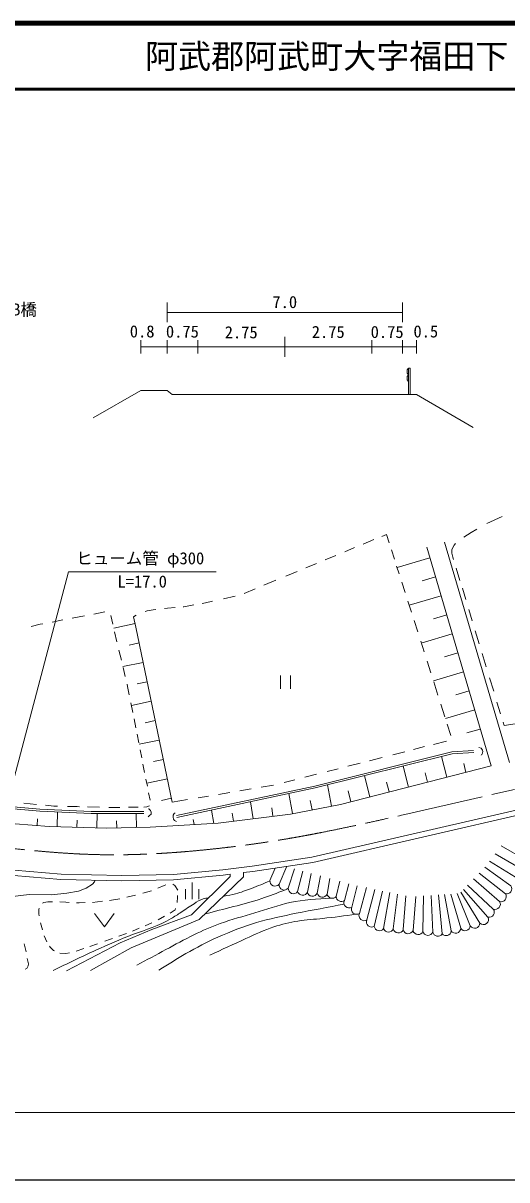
# Model space of a CAD drawing. Units: millimetres, scale not verified. Extents: x 40000 to 680000, y 20000 to 380000.
# Drawn here: x 386560 to 459816, y 205000 to 380000 of the extents above; entities that cross this region are included whole.
import ezdxf
from ezdxf.enums import TextEntityAlignment as Align

# ---------------------------------------------------------------- set-up
doc = ezdxf.new("R2010")
doc.units = ezdxf.units.MM
doc.header["$LTSCALE"] = 1000
doc.linetypes.add('CHAIN', pattern=[18.5, 12, -1.5, 3.5, -1.5])
for name, color, linetype, lineweight in [('M-BGD', 7, 'Continuous', 13), ('M-BMK', 2, 'CHAIN', 13), ('M-STR-HTXT', 7, 'Continuous', 13), ('M-STR-STR1', 1, 'Continuous', 13), ('M-STR-STR3', 7, 'Continuous', 13), ('M-TTL', 2, 'Continuous', 140), ('M-TTL-BAND', 7, 'Continuous', 25), ('M-TTL-LINE', 7, 'Continuous', 50)]:
    doc.layers.add(name, color=color, linetype=linetype, lineweight=lineweight)
doc.layers.add('M-TTL-TXT', color=7, linetype='Continuous')
doc.styles.add('ＭＳ ゴシック', font='')
doc.styles.get('ＭＳ ゴシック').set_extended_font_data('MS Gothic')

msp = doc.modelspace()

# ---------------------------------------------------------------- linework, layer by layer
at = {"layer": 'M-BGD'}
for p, q in [((459078, 305378), (456804, 304322)), ((454422, 302943), (453308, 302249)), ((455263, 303438), (454422, 302943)), ((439680, 301860), (438074, 301194)), ((441590, 302651), (440883, 302358)), ((441991, 301398), (441590, 302651)), ((450377, 301500), (460200, 268158)), ((451809, 301029), (451472, 300356)), ((452043, 301256), (451809, 301029)), ((433896, 299462), (432287, 298795)), ((436759, 300649), (435274, 300034)), ((442783, 298925), (442333, 300329)), ((447692, 300709), (457437, 267627)), ((451472, 300356), (451472, 299813)), ((451472, 299813), (451642, 299232)), ((430971, 298250), (429378, 297590)), ((443500, 296685), (443122, 297863)), ((443192, 297645), (448163, 299110)), ((451642, 299232), (451750, 298876)), ((452154, 297549), (452716, 295700)), ((428069, 297047), (426365, 296341)), ((446991, 295637), (449010, 296232)), ((421687, 294403), (420054, 293726)), ((424830, 295705), (423034, 294961)), ((444411, 293838), (443898, 295441)), ((453078, 294509), (453604, 292778)), ((414170, 292303), (413680, 292215)), ((415242, 292531), (414170, 292303)), ((418688, 293330), (416917, 292887)), ((445350, 290905), (444831, 292526)), ((445022, 291930), (449858, 293354)), ((398913, 290917), (397250, 290599)), ((405361, 291091), (405039, 291005)), ((406277, 291250), (405361, 291091)), ((406633, 291289), (406277, 291250)), ((408440, 291484), (407976, 291434)), ((409577, 291593), (408440, 291484)), ((410896, 291718), (410794, 291708)), ((412404, 291987), (410896, 291718)), ((454052, 291306), (454583, 289560)), ((389154, 289053), (387783, 288728)), ((389543, 289127), (389154, 289053)), ((392590, 289709), (390961, 289398)), ((395864, 290335), (393977, 289974)), ((400141, 289059), (399829, 290370)), ((400278, 288488), (403511, 289162)), ((403683, 290439), (403295, 290198)), ((403295, 290198), (403626, 288611)), ((446309, 287911), (445763, 289615)), ((448687, 289882), (450706, 290477)), ((400777, 286394), (400414, 287916)), ((403626, 288611), (409142, 262135)), ((446852, 286214), (451554, 287599)), ((455035, 288075), (455640, 286084)), ((402612, 285910), (404123, 286225)), ((447284, 284866), (446764, 286488)), ((401440, 283610), (401075, 285144)), ((450382, 284126), (452401, 284721)), ((456083, 284626), (456699, 282601)), ((401669, 282649), (404735, 283288)), ((402029, 281141), (401700, 282521)), ((448295, 281706), (447723, 283493)), ((448682, 280498), (453249, 281843)), ((403836, 280036), (405347, 280351)), ((425541, 279308), (425541, 281308)), ((427041, 281308), (427041, 279308)), ((449371, 278346), (448735, 280331)), ((457200, 280953), (457821, 278911)), ((402380, 279665), (402308, 279970)), ((402638, 278365), (402380, 279665)), ((452078, 278371), (454097, 278966)), ((403160, 275729), (402870, 277194)), ((402950, 276787), (405958, 277414)), ((450424, 275057), (449805, 276991)), ((458316, 277283), (458857, 275502)), ((450512, 274782), (454945, 276088)), ((403623, 273385), (403358, 274726)), ((405060, 274162), (406570, 274477)), ((451326, 272240), (450785, 273931)), ((453773, 272615), (455793, 273210)), ((459247, 274221), (459398, 273724)), ((459398, 273724), (461075, 273991)), ((404071, 271124), (403812, 272433)), ((404115, 270901), (407182, 271540)), ((448722, 270889), (450665, 271385)), ((404518, 268866), (404280, 270071)), ((430737, 264580), (451486, 269740)), ((442570, 269317), (444383, 269780)), ((445658, 270106), (447354, 270539)), ((451486, 269740), (454766, 269961)), ((451533, 269442), (454787, 269662)), ((455584, 270437), (455937, 270300)), ((455937, 270300), (456133, 269986)), ((456153, 269790), (456055, 269417)), ((456133, 269986), (456153, 269790)), ((404957, 266650), (404713, 267879)), ((406283, 268288), (407794, 268603)), ((430805, 264288), (451533, 269442)), ((435747, 267574), (437622, 268053)), ((439024, 268411), (440923, 268896)), ((449915, 269040), (450714, 265911)), ((453274, 268010), (453621, 266653)), ((455957, 269358), (455917, 269260)), ((456055, 269417), (455957, 269358)), ((429222, 265906), (430980, 266356)), ((432609, 266772), (434274, 267197)), ((434610, 261802), (457437, 267627)), ((438270, 266144), (439086, 262944)), ((444093, 267592), (444900, 264428)), ((447442, 266599), (447807, 265169)), ((405374, 264543), (405160, 265622)), ((405280, 265015), (408406, 265666)), ((409767, 260121), (430737, 264580)), ((409829, 259827), (430805, 264288)), ((422611, 264421), (424479, 264738)), ((426095, 265107), (427726, 265524)), ((430263, 253817), (479702, 265194)), ((430413, 253031), (479614, 264353)), ((432640, 264744), (433258, 261541)), ((441610, 265188), (441993, 263686)), ((405789, 262448), (405566, 263575)), ((407507, 262414), (409018, 262729)), ((409142, 262135), (411474, 262531)), ((413049, 262798), (414651, 263070)), ((416145, 263324), (417871, 263616)), ((419395, 263875), (421095, 264164)), ((426783, 263433), (427366, 260405)), ((435799, 263847), (436180, 262202)), ((379564, 261597), (389086, 260783)), ((379607, 261894), (389106, 261083)), ((386672, 261986), (388598, 261800)), ((389086, 260783), (396852, 260417)), ((389106, 261083), (396859, 260717)), ((389936, 261670), (391190, 261549)), ((391190, 261549), (391773, 261535)), ((393260, 261498), (394746, 261462)), ((394746, 261462), (395105, 261453)), ((396316, 261423), (398123, 261379)), ((399527, 261345), (401197, 261354)), ((402525, 261362), (403999, 261370)), ((404851, 261388), (405287, 261424)), ((405287, 261424), (405688, 261590)), ((405619, 261135), (405568, 261135)), ((405859, 260877), (405619, 261135)), ((405945, 260620), (405859, 260877)), ((415103, 260949), (415436, 258931)), ((420990, 262201), (421406, 259634)), ((424221, 261293), (424383, 260008)), ((427027, 260340), (434610, 261802)), ((430039, 262389), (430312, 260973)), ((377922, 259426), (390530, 258467)), ((388752, 259633), (388674, 258608)), ((391792, 260656), (391722, 258430)), ((394754, 259394), (394720, 258335)), ((396852, 260417), (404856, 260417)), ((396859, 260717), (404856, 260717)), ((397787, 260417), (397719, 258241)), ((400700, 259305), (400730, 258234)), ((403670, 260417), (403728, 258318)), ((405499, 259934), (405722, 260105)), ((405722, 260105), (405928, 260346)), ((405928, 260346), (405945, 260620)), ((409273, 259865), (409291, 260174)), ((409308, 259591), (409273, 259865)), ((409291, 260174), (409428, 260414)), ((409496, 259368), (409308, 259591)), ((409428, 260414), (409599, 260517)), ((409805, 259230), (409496, 259368)), ((412334, 259518), (412441, 258758)), ((416110, 258969), (427027, 260340)), ((418236, 260484), (418429, 259261)), ((390530, 258467), (399254, 258193)), ((399254, 258193), (405786, 258376)), ((405786, 258376), (416110, 258969)), ((462617, 253398), (458947, 255521)), ((421248, 252465), (430263, 253817)), ((461866, 252100), (458020, 254324)), ((382085, 252129), (392324, 251227)), ((416779, 251884), (421248, 252465)), ((421359, 251673), (430413, 253031)), ((423938, 250312), (424734, 252179)), ((425318, 249724), (426475, 252440)), ((426708, 249149), (427680, 252059)), ((460416, 249492), (456466, 252319)), ((461115, 250801), (457179, 253238)), ((382086, 251294), (392282, 250427)), ((392282, 250427), (401533, 250233)), ((392324, 251227), (401533, 251033)), ((397363, 250073), (397457, 250319)), ((401533, 251033), (409311, 251188)), ((401533, 250233), (409356, 250389)), ((409311, 251188), (416779, 251884)), ((409356, 250389), (416868, 251089)), ((412035, 245107), (417915, 250897)), ((413229, 244391), (419945, 250868)), ((416868, 251089), (417914, 251225)), ((417915, 250897), (417914, 251225)), ((419945, 251489), (421359, 251673)), ((419945, 250868), (419945, 251489)), ((428129, 248625), (428908, 251720)), ((429603, 248549), (430204, 251364)), ((431094, 248393), (431573, 250986)), ((432586, 248237), (433023, 250587)), ((458717, 247107), (454766, 250527)), ((459605, 248270), (455607, 251414)), ((393206, 248390), (394940, 248696)), ((394940, 248696), (396088, 249155)), ((396088, 249155), (397057, 249716)), ((397057, 249716), (397363, 250073)), ((405989, 248723), (404706, 248377)), ((407899, 249533), (406975, 249141)), ((408166, 249610), (407899, 249533)), ((409549, 249533), (409226, 249759)), ((409970, 248853), (409549, 249533)), ((411169, 248988), (411169, 247488)), ((412169, 249988), (412169, 247488)), ((413169, 247488), (413169, 248988)), ((433958, 247880), (434534, 250171)), ((435204, 247273), (435902, 249794)), ((436339, 246281), (437165, 249506)), ((437483, 245311), (438580, 249207)), ((438628, 244342), (439825, 248944)), ((439739, 243351), (440985, 248699)), ((455721, 243831), (452860, 248518)), ((456955, 244754), (453268, 248948)), ((457764, 245976), (453854, 249566)), ((384536, 247829), (387469, 248160)), ((387469, 248160), (390835, 248135)), ((389684, 246947), (389521, 246839)), ((390297, 247084), (389684, 246947)), ((391006, 247084), (390297, 247084)), ((390835, 248135), (393206, 248390)), ((393041, 247008), (392128, 247049)), ((393549, 246983), (393041, 247008)), ((395048, 246911), (394640, 246930)), ((395938, 246939), (395048, 246911)), ((398600, 247141), (397087, 246975)), ((401192, 247505), (399654, 247276)), ((403593, 248076), (402290, 247759)), ((409888, 246944), (409938, 247785)), ((409938, 247785), (409944, 247997)), ((441148, 243012), (442091, 248466)), ((442619, 242980), (443241, 248223)), ((444114, 242856), (444533, 247950)), ((445609, 242733), (446032, 247876)), ((447104, 242610), (447188, 247955)), ((448599, 242487), (448350, 248034)), ((450018, 242216), (449447, 248109)), ((451382, 242659), (450384, 248173)), ((452818, 243062), (451313, 248236)), ((454269, 243442), (452300, 248303)), ((388984, 246091), (388934, 245884)), ((388934, 245884), (388961, 245243)), ((388961, 245243), (389004, 244921)), ((397363, 245278), (398863, 243278)), ((398863, 243278), (400363, 245278)), ((406065, 242898), (412035, 245107)), ((408804, 245365), (409582, 245875)), ((409582, 245875), (409646, 246052)), ((389210, 243876), (389507, 242843)), ((402931, 240122), (413229, 244391)), ((405034, 243456), (406037, 243892)), ((407035, 244357), (407970, 244882)), ((389766, 241943), (390144, 241022)), ((399806, 241408), (400102, 241514)), ((401080, 241864), (402235, 242279)), ((401260, 240869), (406065, 242898)), ((403138, 242630), (404129, 243062)), ((386742, 240713), (387008, 239487)), ((390575, 240337), (390652, 240225)), ((390652, 240225), (391143, 239707)), ((393141, 236600), (401260, 240869)), ((394619, 239598), (395753, 239994)), ((396676, 240316), (397818, 240714)), ((396753, 236690), (402931, 240122)), ((398915, 241097), (399806, 241408)), ((387199, 238493), (387352, 237664)), ((391143, 239707), (391315, 239627)), ((392134, 239280), (393052, 239230)), ((393052, 239230), (393582, 239335)), ((387127, 236991), (386860, 236868)), ((387320, 237376), (387127, 236991)), ((387352, 237664), (387320, 237376))]:
    msp.add_line(p, q, dxfattribs=at)
for centre, start, end in [((424714, 250219), 173.18979, 320.66938), ((426094, 249631), 173.18979, 321.84639), ((427486, 249068), 174.03783, 325.49917), ((428879, 248844), 196.26978, 337.78266), ((430371, 248688), 190.30307, 337.78266), ((459785, 249030), 256.62367, 36.22362), ((431863, 248533), 190.30307, 337.78266), ((433355, 248377), 190.30307, 320.48212), ((434739, 247900), 181.47901, 306.59269), ((435908, 246932), 154.17039, 303.47724), ((458047, 246704), 248.69161, 31.05756), ((458943, 247855), 253.16602, 32.12494), ((437052, 245963), 155.99765, 303.47724), ((438197, 244993), 155.99765, 303.47724), ((457133, 245515), 256.85473, 36.1712), ((439341, 244024), 155.99765, 300.55746), ((440512, 243465), 188.38707, 324.57189), ((453489, 243464), 210.92467, 358.40426), ((454940, 243843), 210.92467, 359.08621), ((456261, 244395), 226.21302, 27.37839), ((441889, 243259), 198.41407, 339.03194), ((443384, 243136), 191.55235, 339.03194), ((444879, 243013), 191.55235, 339.03194), ((446374, 242890), 191.55235, 339.03194), ((447869, 242767), 191.55235, 339.03194), ((449364, 242644), 191.55235, 326.81092), ((450604, 242732), 221.38234, 354.60414), ((452037, 243084), 212.96144, 358.40426)]:
    msp.add_arc(centre, 781, start, end, dxfattribs=at)
for points, knots in [([(414091, 245231), (415532, 245599), (416973, 245967), (418414, 246338), (419849, 246708), (421285, 247082), (422689, 247550), (423862, 247941), (425012, 248397), (426163, 248853)], [0, 0, 0, 0, 1, 1, 1, 2, 2, 2, 3, 3, 3, 3]), ([(416991, 247939), (417579, 248036), (418168, 248134), (418744, 248280), (419562, 248487), (420353, 248793), (421142, 249102), (422076, 249469), (423004, 249840), (423933, 250212)], [0, 0, 0, 0, 1, 1, 1, 2, 2, 2, 3, 3, 3, 3]), ([(391125, 236678), (393268, 237722), (395411, 238767), (397576, 239757), (399405, 240593), (401250, 241391), (403142, 242097), (405120, 242836), (407150, 243475), (408967, 244531), (409482, 244830), (409981, 245162), (410479, 245489), (411134, 245919), (411789, 246339), (412451, 246779), (412886, 247069), (413325, 247368), (413815, 247517), (414079, 247597), (414359, 247634), (414638, 247670)], [0, 0, 0, 0, 1, 1, 1, 2, 2, 2, 3, 3, 3, 4, 4, 4, 5, 5, 5, 6, 6, 6, 7, 7, 7, 7]), ([(403805, 237485), (405264, 238270), (406723, 239055), (408181, 239842), (409585, 240599), (410988, 241359), (412422, 242063), (413718, 242700), (415039, 243291), (416394, 243780), (418115, 244401), (419890, 244858), (421646, 245396), (423416, 245938), (425165, 246564), (426964, 246944), (429003, 247376), (431105, 247493), (433207, 247610)], [0, 0, 0, 0, 1, 1, 1, 2, 2, 2, 3, 3, 3, 4, 4, 4, 5, 5, 5, 6, 6, 6, 6]), ([(407137, 236745), (408484, 237593), (409831, 238442), (411210, 239236), (412785, 240142), (414401, 240977), (416058, 241727), (417949, 242583), (419893, 243328), (421881, 243915), (423860, 244499), (425882, 244926), (427907, 245329), (430322, 245809), (432742, 246256), (435161, 246702)], [0, 0, 0, 0, 1, 1, 1, 2, 2, 2, 3, 3, 3, 4, 4, 4, 5, 5, 5, 5]), ([(414812, 239000), (416630, 239828), (418447, 240656), (420265, 241491), (421670, 242136), (423076, 242786), (424541, 243275), (425723, 243670), (426943, 243961), (428176, 244150), (429426, 244342), (430688, 244429), (431946, 244554), (433619, 244721), (435285, 244955), (436950, 245188)], [0, 0, 0, 0, 1, 1, 1, 2, 2, 2, 3, 3, 3, 4, 4, 4, 5, 5, 5, 5])]:
    msp.add_open_spline(points, degree=3, knots=knots, dxfattribs=at)
at = {"layer": 'M-BMK'}
msp.add_line((444387, 260275), (466871, 265438), dxfattribs=at)
msp.add_open_spline([(369962, 257152), (370608, 257024), (371255, 256897), (371901, 256770), (372292, 256693), (372683, 256616), (373075, 256544), (373416, 256482), (373758, 256424), (374100, 256369), (374443, 256314), (374785, 256261), (375128, 256210), (375471, 256160), (375814, 256112), (376158, 256066), (378382, 255770), (380616, 255557), (382850, 255336), (386700, 254954), (390549, 254545), (394411, 254337), (396213, 254240), (398019, 254187), (399824, 254180), (404719, 254158), (409613, 254470), (414486, 254968), (418621, 255391), (422741, 255948), (426835, 256649), (432722, 257659), (438554, 258967), (444387, 260275)], degree=3, knots=[0, 0, 0, 0, 1, 1, 1, 2, 2, 2, 3, 3, 3, 4, 4, 4, 5, 5, 5, 6, 6, 6, 7, 7, 7, 8, 8, 8, 9, 9, 9, 10, 10, 10, 11, 11, 11, 11], dxfattribs=at)
at = {"layer": 'M-STR-HTXT'}
for p, q in [((408363, 334744), (408363, 337744)), ((408363, 336244), (444014, 336244)), ((444014, 334744), (444014, 337744)), ((426170, 332528), (426170, 329528)), ((404382, 330028), (404382, 332028)), ((404382, 331028), (408363, 331028)), ((408363, 330028), (408363, 332028)), ((408363, 331028), (413009, 331028)), ((413009, 330028), (413009, 332028)), ((413009, 331028), (426170, 331028)), ((426170, 331028), (439367, 331028)), ((439367, 330028), (439367, 332028)), ((439367, 331028), (444014, 331028)), ((444014, 330028), (444014, 332028)), ((444014, 331028), (446136, 331028)), ((446115, 331028), (446136, 331028)), ((446136, 330028), (446136, 332028)), ((444857, 327733), (444707, 327545)), ((444707, 327045), (444707, 327545)), ((444907, 323795), (444907, 327795)), ((445157, 327795), (444907, 327795)), ((444907, 325795), (444907, 327795)), ((445157, 323795), (445157, 327795)), ((444707, 327045), (444857, 326858)), ((444857, 326733), (444707, 326545)), ((444707, 326545), (444707, 326045)), ((444707, 326045), (444857, 325858)), ((444857, 326733), (444857, 326858)), ((404382, 324447), (397177, 320288)), ((404382, 324447), (408363, 324447)), ((408363, 324447), (409140, 323795)), ((409140, 323795), (446136, 323795)), ((446136, 323795), (454704, 318849))]:
    msp.add_line(p, q, dxfattribs=at)
at = {"layer": 'M-STR-STR3'}
for p, q in [((384005, 261217), (393433, 296999)), ((393433, 296999), (415771, 296999)), ((382086, 215178), (565210, 215178))]:
    msp.add_line(p, q, dxfattribs=at)
at = {"layer": 'M-TTL'}
msp.add_line((680000, 380000), (40000, 380000), dxfattribs=at)
at = {"layer": 'M-TTL-BAND'}
msp.add_line((40000, 205000), (579000, 205000), dxfattribs=at)
at = {"layer": 'M-TTL-LINE'}
msp.add_line((40000, 370000), (680000, 370000), dxfattribs=at)

# ---------------------------------------------------------------- texts
at = {"layer": 'M-STR-HTXT', "style": 'ＭＳ ゴシック'}
for s, p in [('7.0', (424313, 337808)), ('0.8', (402715, 333365)), ('0.5', (445671, 333365)), ('0.75', (408186, 333340)), ('2.75', (417090, 333229)), ('2.75', (430269, 333284)), ('0.75', (439190, 333284))]:
    msp.add_text(s, height=1833, dxfattribs=at).set_placement(p, align=Align.MIDDLE_LEFT)
at = {"layer": 'M-STR-STR1', "style": 'ＭＳ ゴシック'}
msp.add_text('第2田平B橋', height=1833, dxfattribs=at).set_placement((376156, 335210), align=Align.BOTTOM_LEFT)
at = {"layer": 'M-STR-STR3', "style": 'ＭＳ ゴシック'}
for s, p in [('ヒューム管 φ300', (394602, 297573)), ('L=17.0', (400852, 294061))]:
    msp.add_text(s, height=1833, dxfattribs=at).set_placement(p, align=Align.BOTTOM_LEFT)
at = {"layer": 'M-TTL-TXT', "style": 'ＭＳ ゴシック'}
msp.add_text('阿武郡阿武町大字福田下', height=3666, dxfattribs=at).set_placement((405024, 375000), align=Align.MIDDLE_LEFT)

doc.saveas('drawing.dxf')
